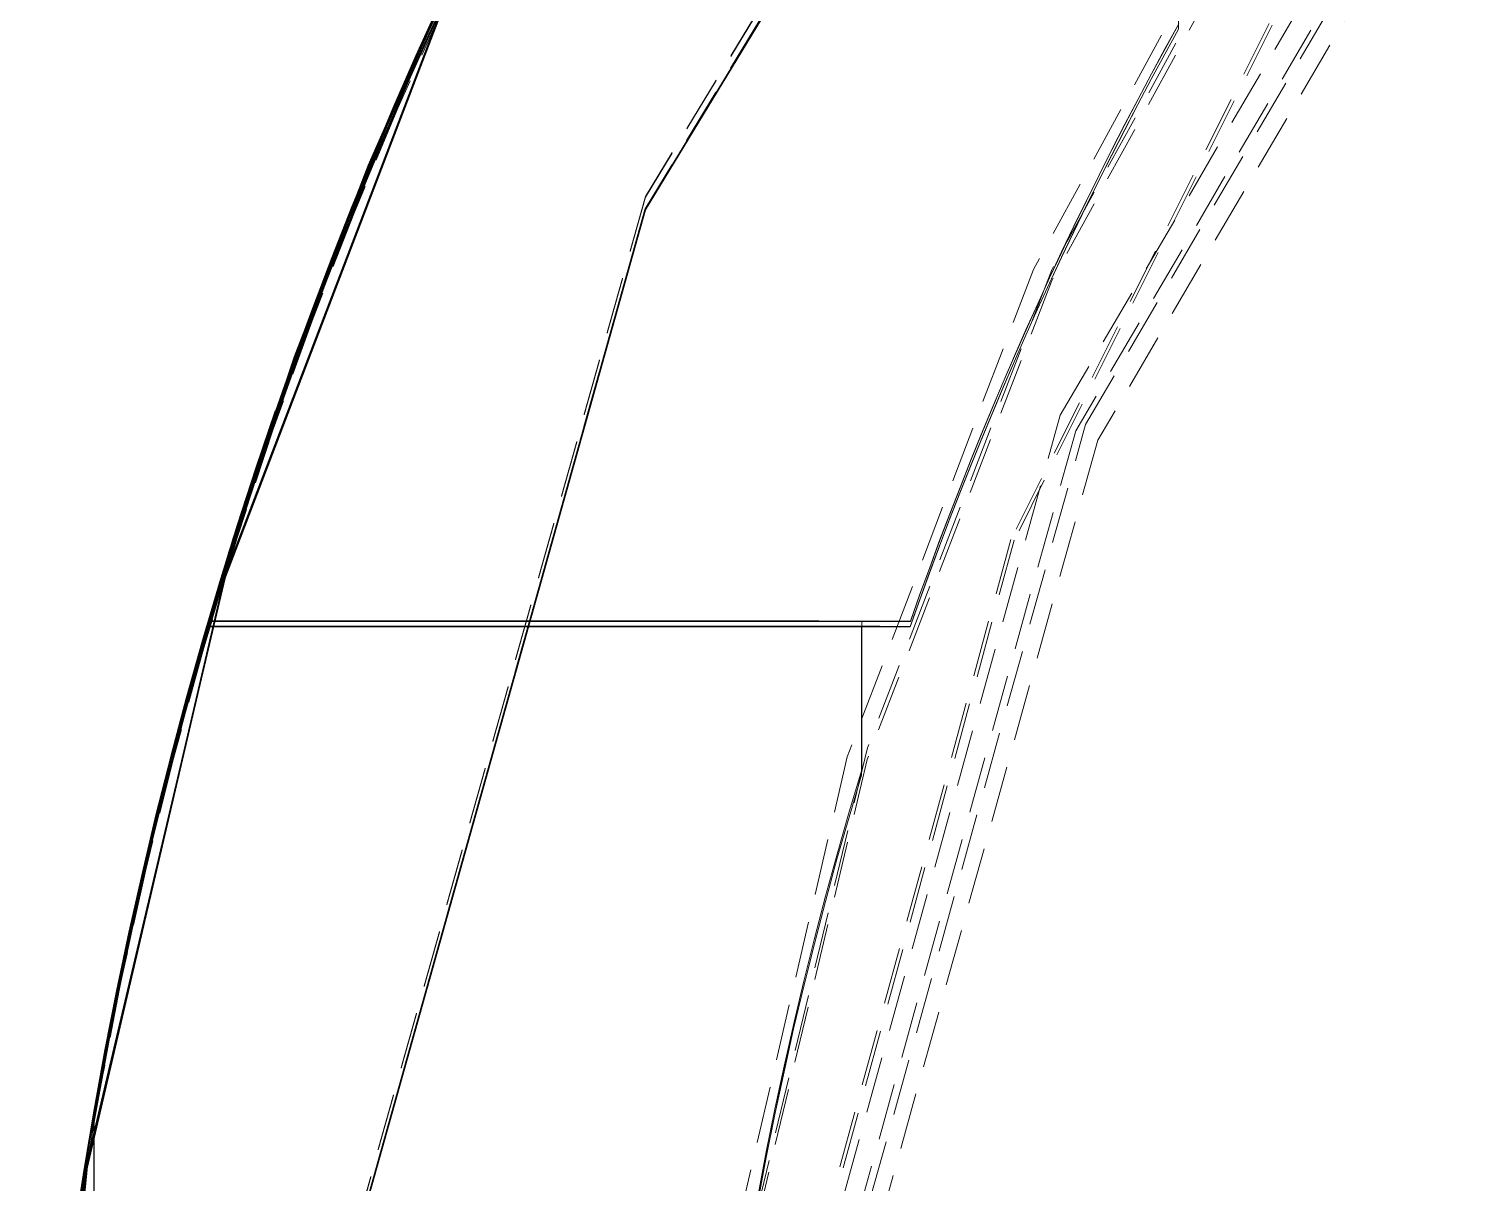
# Model space of a CAD drawing. Header units: millimetres. Extents: x 10 to 410, y 10 to 287.
# Drawn here: x 292.17 to 304.82, y 116.12 to 126.33 of the extents above; entities that cross this region are included whole.
import ezdxf

# ---------------------------------------------------------------- set-up
doc = ezdxf.new("R2010")
doc.units = ezdxf.units.MM
doc.linetypes.add('DASHED', pattern=[0.75, 0.5, -0.25])
doc.layers.add('HIDDEN', color=8, linetype='DASHED', lineweight=18)
doc.layers.add('VISIBLE', color=7, linetype='CONTINUOUS', lineweight=35)

msp = doc.modelspace()

# ---------------------------------------------------------------- linework, layer by layer
at = {"layer": 'HIDDEN'}
for points in [[(369.479, 109.912), (368.089, 120.023), (364.023, 129.384), (357.582, 137.301), (349.244, 143.187), (339.626, 146.605), (329.444, 147.302), (319.451, 145.225), (310.389, 140.529), (302.93, 133.563), (297.627, 124.843), (294.873, 115.015), (294.873, 104.808), (297.627, 94.981), (302.93, 86.26), (310.389, 79.294), (319.451, 74.598), (329.444, 72.522), (339.626, 73.218), (349.244, 76.636), (357.582, 82.522), (364.023, 90.439), (368.089, 99.8), (369.479, 109.912)], [(369.479, 109.907), (368.089, 120.018), (364.023, 129.38), (357.582, 137.297), (349.243, 143.183), (339.626, 146.6), (329.444, 147.297), (319.451, 145.22), (310.389, 140.525), (302.93, 133.558), (297.627, 124.838), (294.873, 115.01), (294.873, 104.804), (297.627, 94.976), (302.93, 86.255), (310.389, 79.289), (319.451, 74.593), (329.444, 72.517), (339.626, 73.213), (349.243, 76.631), (357.582, 82.517), (364.023, 90.434), (368.089, 99.796), (369.479, 109.907)], [(369.476, 109.804), (368.086, 119.915), (364.02, 129.276), (357.579, 137.194), (349.241, 143.079), (339.624, 146.497), (329.441, 147.194), (319.448, 145.117), (310.386, 140.422), (302.927, 133.455), (297.624, 124.735), (294.87, 114.907), (294.87, 104.701), (297.624, 94.873), (302.927, 86.152), (310.386, 79.186), (319.448, 74.49), (329.441, 72.414), (339.624, 73.11), (349.241, 76.528), (357.579, 82.414), (364.02, 90.331), (368.086, 99.692), (369.476, 109.804)], [(366.085, 109.907), (365.773, 114.509), (364.842, 119.027), (363.31, 123.378), (361.204, 127.483), (358.563, 131.265), (355.436, 134.656), (351.879, 137.594), (347.958, 140.024), (343.745, 141.903), (339.317, 143.196), (334.755, 143.879), (330.142, 143.94), (325.563, 143.377), (321.103, 142.201), (316.842, 140.433), (312.858, 138.107), (309.226, 135.263), (306.01, 131.956), (303.271, 128.244), (301.058, 124.197), (299.412, 119.887), (298.362, 115.395), (297.929, 110.802)], [(366.085, 109.907), (365.773, 114.509), (364.842, 119.027), (363.31, 123.378), (361.204, 127.483), (358.563, 131.265), (355.436, 134.656), (351.879, 137.594), (347.958, 140.024), (343.745, 141.903), (339.317, 143.196), (334.755, 143.879), (330.142, 143.94), (325.563, 143.377), (321.103, 142.201), (316.842, 140.433), (312.858, 138.107), (309.226, 135.264), (306.01, 131.956), (303.271, 128.244), (301.058, 124.197), (299.412, 119.887), (298.362, 115.395), (297.929, 110.802)], [(365.918, 111.048), (365.464, 115.558), (364.412, 119.967), (362.782, 124.196), (360.604, 128.171), (357.914, 131.82), (354.763, 135.078), (351.205, 137.887), (347.305, 140.197), (343.132, 141.966), (338.76, 143.163), (334.268, 143.767), (329.735, 143.767), (325.243, 143.163), (320.871, 141.966), (316.698, 140.197), (312.797, 137.887), (309.24, 135.078), (306.088, 131.82), (303.399, 128.171), (301.22, 124.196), (299.59, 119.967), (298.539, 115.558), (298.084, 111.048)], [(365.916, 110.944), (365.461, 115.454), (364.41, 119.864), (362.78, 124.093), (360.601, 128.068), (357.912, 131.717), (354.76, 134.975), (351.203, 137.784), (347.302, 140.093), (343.129, 141.863), (338.757, 143.06), (334.265, 143.664), (329.732, 143.664), (325.24, 143.06), (320.868, 141.863), (316.695, 140.093), (312.795, 137.784), (309.237, 134.975), (306.086, 131.717), (303.396, 128.068), (301.218, 124.093), (299.588, 119.864), (298.536, 115.454), (298.082, 110.944)], [(365.341, 109.907), (364.688, 116.476), (362.753, 122.787), (359.613, 128.593), (355.39, 133.667), (350.25, 137.809), (344.395, 140.858), (338.054, 142.693), (331.476, 143.243), (324.918, 142.486), (318.638, 140.452), (312.882, 137.22), (307.876, 132.918), (303.815, 127.714), (300.859, 121.811), (299.124, 115.442), (298.678, 108.856), (299.538, 102.311), (301.671, 96.064), (304.993, 90.36), (309.373, 85.422), (314.641, 81.443), (320.589, 78.581), (326.985, 76.946)], [(365.312, 109.906), (364.659, 116.469), (362.726, 122.775), (359.589, 128.576), (355.37, 133.645), (350.235, 137.784), (344.385, 140.829), (338.05, 142.663), (331.478, 143.213), (324.926, 142.457), (318.652, 140.425), (312.901, 137.197), (307.899, 132.899), (303.841, 127.7), (300.888, 121.803), (299.154, 115.44), (298.707, 108.86), (299.566, 102.321), (301.696, 96.079), (305.014, 90.38), (309.39, 85.445), (314.653, 81.47), (320.595, 78.609), (326.985, 76.976)], [(326.985, 76.94), (318.677, 79.339), (311.265, 83.793), (305.247, 90.003), (301.029, 97.551), (298.893, 105.931), (298.984, 114.577), (301.295, 122.91), (305.671, 130.368), (311.817, 136.451), (319.321, 140.748), (327.678, 142.971), (336.325, 142.971), (344.681, 140.748), (352.185, 136.451), (358.332, 130.368), (362.708, 122.91), (365.019, 114.577), (365.109, 105.931), (362.974, 97.551), (358.755, 90.003), (352.738, 83.793), (345.326, 79.339), (337.018, 76.94)], [(337.016, 77.001), (345.283, 79.393), (352.658, 83.831), (358.645, 90.015), (362.84, 97.53), (364.962, 105.872), (364.869, 114.478), (362.566, 122.771), (358.209, 130.194), (352.09, 136.247), (344.62, 140.524), (336.303, 142.736), (327.696, 142.736), (319.378, 140.524), (311.908, 136.247), (305.789, 130.194), (301.432, 122.771), (299.129, 114.478), (299.036, 105.872), (301.158, 97.53), (305.353, 90.015), (311.34, 83.831), (318.715, 79.393), (326.982, 77.001)], [(326.985, 77.175), (318.741, 79.565), (311.388, 83.992), (305.421, 90.161), (301.239, 97.657), (299.125, 105.975), (299.22, 114.557), (301.518, 122.827), (305.864, 130.228), (311.966, 136.264), (319.415, 140.528), (327.71, 142.734), (336.293, 142.734), (344.587, 140.528), (352.036, 136.264), (358.139, 130.228), (362.485, 122.827), (364.782, 114.557), (364.877, 105.975), (362.763, 97.657), (358.582, 90.161), (352.614, 83.992), (345.262, 79.565), (337.018, 77.175)], [(337.015, 77.196), (345.227, 79.58), (352.55, 83.995), (358.492, 90.143), (362.655, 97.612), (364.759, 105.9), (364.662, 114.45), (362.371, 122.688), (358.039, 130.061), (351.959, 136.073), (344.538, 140.32), (336.274, 142.517), (327.723, 142.517), (319.46, 140.32), (312.038, 136.073), (305.958, 130.061), (301.627, 122.688), (299.336, 114.45), (299.239, 105.9), (301.342, 97.612), (305.505, 90.143), (311.447, 83.995), (318.77, 79.58), (326.982, 77.196)], [(299.4, 132.807), (299.125, 132.409), (298.854, 132.009), (298.589, 131.605), (298.328, 131.198), (298.073, 130.788), (297.822, 130.375), (297.577, 129.959), (297.336, 129.54), (297.101, 129.118), (296.87, 128.693), (296.645, 128.266), (296.425, 127.835), (296.21, 127.403), (296.001, 126.967), (295.797, 126.529), (295.598, 126.089), (295.404, 125.646), (295.216, 125.201), (295.033, 124.754), (294.856, 124.304), (294.684, 123.853), (294.517, 123.399), (294.356, 122.944)], [(299.397, 132.699), (298.825, 131.861), (298.274, 131.008), (297.745, 130.142), (297.238, 129.263), (296.754, 128.371), (296.292, 127.467), (295.854, 126.551), (295.439, 125.625), (295.048, 124.689), (294.68, 123.743), (294.337, 122.787), (294.018, 121.824), (293.724, 120.853), (293.454, 119.874), (293.209, 118.889), (292.99, 117.898), (292.796, 116.902), (292.627, 115.901), (292.485, 114.896), (292.368, 113.888), (292.277, 112.877), (292.212, 111.864), (292.174, 110.85)], [(302.342, 126.323), (302.342, 126.517), (302.342, 126.71), (302.342, 126.904), (302.342, 127.098), (302.342, 127.292), (302.342, 127.485), (302.342, 127.679), (302.342, 127.873), (302.342, 128.067), (302.342, 128.26), (302.342, 128.454), (302.342, 128.648), (302.342, 128.842), (302.342, 129.035), (302.342, 129.229), (302.342, 129.423), (302.342, 129.617), (302.342, 129.81), (302.342, 130.004), (302.342, 130.198), (302.342, 130.392), (302.342, 130.585), (302.342, 130.779)], [(299.969, 121.042), (300.053, 121.28), (300.139, 121.517), (300.227, 121.753), (300.317, 121.989), (300.408, 122.224), (300.501, 122.458), (300.595, 122.692), (300.692, 122.924), (300.79, 123.156), (300.89, 123.388), (300.991, 123.618), (301.094, 123.848), (301.199, 124.077), (301.306, 124.306), (301.415, 124.533), (301.525, 124.76), (301.636, 124.986), (301.75, 125.211), (301.865, 125.435), (301.982, 125.658), (302.1, 125.881), (302.22, 126.102), (302.342, 126.323)], [(302.342, 126.323), (302.22, 126.102), (302.1, 125.88), (301.982, 125.658), (301.865, 125.434), (301.75, 125.21), (301.637, 124.985), (301.525, 124.759), (301.415, 124.532), (301.306, 124.304), (301.2, 124.076), (301.095, 123.847), (300.991, 123.617), (300.89, 123.386), (300.79, 123.154), (300.692, 122.922), (300.595, 122.689), (300.501, 122.456), (300.408, 122.221), (300.317, 121.986), (300.227, 121.75), (300.139, 121.514), (300.053, 121.277), (299.969, 121.039)], [(302.343, 126.37), (302.222, 126.149), (302.102, 125.927), (301.983, 125.705), (301.866, 125.481), (301.751, 125.257), (301.638, 125.032), (301.526, 124.806), (301.416, 124.579), (301.308, 124.351), (301.201, 124.123), (301.096, 123.894), (300.993, 123.664), (300.891, 123.433), (300.791, 123.201), (300.693, 122.969), (300.597, 122.736), (300.502, 122.502), (300.409, 122.268), (300.318, 122.033), (300.228, 121.797), (300.141, 121.561), (300.055, 121.324), (299.97, 121.086)], [(299.971, 121.089), (300.055, 121.327), (300.141, 121.564), (300.228, 121.8), (300.318, 122.036), (300.409, 122.271), (300.502, 122.505), (300.597, 122.738), (300.693, 122.971), (300.791, 123.203), (300.891, 123.435), (300.992, 123.665), (301.096, 123.895), (301.201, 124.124), (301.307, 124.353), (301.416, 124.58), (301.526, 124.807), (301.638, 125.033), (301.751, 125.258), (301.866, 125.482), (301.983, 125.705), (302.101, 125.928), (302.221, 126.149), (302.343, 126.37)], [(299.971, 121.089), (299.701, 121.089), (299.432, 121.089), (299.162, 121.09), (298.893, 121.09), (298.623, 121.09), (298.354, 121.09), (298.084, 121.09), (297.815, 121.09), (297.545, 121.09), (297.276, 121.09), (297.007, 121.09), (296.737, 121.09), (296.468, 121.09), (296.198, 121.09), (295.929, 121.09), (295.659, 121.09), (295.39, 121.09), (295.12, 121.09), (294.851, 121.09), (294.582, 121.09), (294.312, 121.09), (294.043, 121.09), (293.773, 121.09)], [(299.54, 121.088), (299.289, 121.088), (299.038, 121.088), (298.788, 121.088), (298.537, 121.089), (298.286, 121.089), (298.035, 121.089), (297.785, 121.089), (297.534, 121.089), (297.283, 121.089), (297.033, 121.089), (296.782, 121.089), (296.531, 121.089), (296.28, 121.089), (296.03, 121.089), (295.779, 121.089), (295.528, 121.089), (295.277, 121.089), (295.027, 121.089), (294.776, 121.089), (294.525, 121.089), (294.275, 121.089), (294.024, 121.089), (293.773, 121.089)], [(293.773, 121.087), (294.024, 121.087), (294.275, 121.087), (294.525, 121.087), (294.776, 121.087), (295.027, 121.087), (295.277, 121.087), (295.528, 121.087), (295.779, 121.087), (296.03, 121.087), (296.28, 121.087), (296.531, 121.087), (296.782, 121.087), (297.033, 121.087), (297.283, 121.087), (297.534, 121.087), (297.785, 121.087), (298.035, 121.087), (298.286, 121.087), (298.537, 121.087), (298.788, 121.087), (299.038, 121.087), (299.289, 121.087), (299.54, 121.088)], [(293.773, 121.086), (294.043, 121.086), (294.312, 121.086), (294.581, 121.086), (294.851, 121.086), (295.12, 121.086), (295.39, 121.086), (295.659, 121.086), (295.929, 121.086), (296.198, 121.086), (296.468, 121.086), (296.737, 121.086), (297.006, 121.086), (297.276, 121.086), (297.545, 121.086), (297.815, 121.086), (298.084, 121.086), (298.354, 121.086), (298.623, 121.086), (298.893, 121.086), (299.162, 121.086), (299.432, 121.086), (299.701, 121.086), (299.97, 121.086)], [(299.54, 119.772), (299.54, 119.829), (299.54, 119.886), (299.54, 119.944), (299.54, 120.001), (299.54, 120.058), (299.54, 120.115), (299.54, 120.172), (299.54, 120.23), (299.54, 120.287), (299.54, 120.344), (299.54, 120.401), (299.54, 120.458), (299.54, 120.516), (299.54, 120.573), (299.54, 120.63), (299.54, 120.687), (299.54, 120.745), (299.54, 120.802), (299.54, 120.859), (299.54, 120.916), (299.54, 120.973), (299.54, 121.031), (299.54, 121.088)], [(299.54, 119.772), (299.54, 119.829), (299.54, 119.886), (299.54, 119.944), (299.54, 120.001), (299.54, 120.058), (299.54, 120.115), (299.54, 120.172), (299.54, 120.23), (299.54, 120.287), (299.54, 120.344), (299.54, 120.401), (299.54, 120.458), (299.54, 120.516), (299.54, 120.573), (299.54, 120.63), (299.54, 120.687), (299.54, 120.745), (299.54, 120.802), (299.54, 120.859), (299.54, 120.916), (299.54, 120.973), (299.54, 121.031), (299.54, 121.088)], [(299.971, 121.089), (299.971, 121.089), (299.971, 121.089), (299.971, 121.089), (299.971, 121.089), (299.971, 121.089), (299.971, 121.089), (299.971, 121.088), (299.971, 121.088), (299.97, 121.088), (299.97, 121.088), (299.97, 121.088), (299.97, 121.088), (299.97, 121.088), (299.97, 121.087), (299.97, 121.087), (299.97, 121.087), (299.97, 121.087), (299.97, 121.087), (299.97, 121.087), (299.97, 121.087), (299.97, 121.087), (299.97, 121.086), (299.97, 121.086)], [(299.539, 121.041), (299.288, 121.041), (299.037, 121.041), (298.786, 121.042), (298.536, 121.042), (298.285, 121.042), (298.034, 121.042), (297.783, 121.042), (297.533, 121.042), (297.282, 121.042), (297.031, 121.042), (296.781, 121.042), (296.53, 121.042), (296.279, 121.042), (296.028, 121.042), (295.778, 121.042), (295.527, 121.042), (295.276, 121.042), (295.026, 121.042), (294.775, 121.042), (294.524, 121.042), (294.273, 121.042), (294.023, 121.042), (293.772, 121.042)], [(293.772, 121.04), (294.023, 121.04), (294.273, 121.04), (294.524, 121.04), (294.775, 121.04), (295.025, 121.04), (295.276, 121.04), (295.527, 121.04), (295.778, 121.04), (296.028, 121.04), (296.279, 121.04), (296.53, 121.04), (296.781, 121.04), (297.031, 121.04), (297.282, 121.04), (297.533, 121.04), (297.783, 121.04), (298.034, 121.04), (298.285, 121.04), (298.536, 121.04), (298.786, 121.04), (299.037, 121.04), (299.288, 121.041), (299.539, 121.041)], [(293.772, 121.039), (294.041, 121.039), (294.311, 121.039), (294.58, 121.039), (294.85, 121.039), (295.119, 121.039), (295.389, 121.039), (295.658, 121.039), (295.927, 121.039), (296.197, 121.039), (296.466, 121.039), (296.736, 121.039), (297.005, 121.039), (297.275, 121.039), (297.544, 121.039), (297.814, 121.039), (298.083, 121.039), (298.353, 121.039), (298.622, 121.039), (298.891, 121.039), (299.161, 121.039), (299.43, 121.039), (299.7, 121.039), (299.969, 121.039)], [(299.969, 121.042), (299.7, 121.043), (299.431, 121.043), (299.161, 121.043), (298.892, 121.043), (298.622, 121.043), (298.353, 121.043), (298.083, 121.043), (297.814, 121.043), (297.545, 121.043), (297.275, 121.043), (297.006, 121.043), (296.736, 121.043), (296.467, 121.043), (296.198, 121.043), (295.928, 121.043), (295.659, 121.043), (295.389, 121.043), (295.12, 121.043), (294.851, 121.043), (294.581, 121.043), (294.312, 121.043), (294.042, 121.043), (293.773, 121.043)], [(299.539, 119.725), (299.539, 119.782), (299.539, 119.839), (299.539, 119.897), (299.539, 119.954), (299.539, 120.011), (299.539, 120.068), (299.539, 120.126), (299.539, 120.183), (299.539, 120.24), (299.539, 120.297), (299.539, 120.354), (299.539, 120.412), (299.539, 120.469), (299.539, 120.526), (299.539, 120.583), (299.539, 120.64), (299.539, 120.698), (299.539, 120.755), (299.539, 120.812), (299.539, 120.869), (299.539, 120.926), (299.539, 120.984), (299.539, 121.041)], [(299.539, 119.725), (299.539, 119.782), (299.539, 119.839), (299.539, 119.897), (299.539, 119.954), (299.539, 120.011), (299.539, 120.068), (299.539, 120.126), (299.539, 120.183), (299.539, 120.24), (299.539, 120.297), (299.539, 120.354), (299.539, 120.412), (299.539, 120.469), (299.539, 120.526), (299.539, 120.583), (299.539, 120.64), (299.539, 120.698), (299.539, 120.755), (299.539, 120.812), (299.539, 120.869), (299.539, 120.926), (299.539, 120.984), (299.539, 121.041)], [(299.969, 121.042), (299.969, 121.042), (299.969, 121.042), (299.969, 121.042), (299.969, 121.042), (299.969, 121.042), (299.969, 121.042), (299.969, 121.042), (299.969, 121.041), (299.969, 121.041), (299.969, 121.041), (299.969, 121.041), (299.969, 121.041), (299.969, 121.041), (299.969, 121.041), (299.969, 121.04), (299.969, 121.04), (299.969, 121.04), (299.969, 121.04), (299.969, 121.04), (299.969, 121.04), (299.969, 121.04), (299.969, 121.039), (299.969, 121.039)], [(298.082, 110.967), (298.097, 111.354), (298.117, 111.74), (298.141, 112.127), (298.17, 112.513), (298.202, 112.899), (298.24, 113.284), (298.281, 113.669), (298.327, 114.053), (298.378, 114.437), (298.432, 114.82), (298.492, 115.203), (298.555, 115.585), (298.623, 115.966), (298.695, 116.346), (298.772, 116.726), (298.853, 117.104), (298.938, 117.482), (299.027, 117.859), (299.121, 118.234), (299.219, 118.609), (299.321, 118.982), (299.428, 119.354), (299.539, 119.725)], [(299.539, 119.725), (299.428, 119.354), (299.321, 118.982), (299.219, 118.609), (299.121, 118.234), (299.027, 117.859), (298.938, 117.482), (298.852, 117.105), (298.772, 116.726), (298.695, 116.347), (298.623, 115.967), (298.555, 115.586), (298.492, 115.204), (298.432, 114.821), (298.378, 114.438), (298.327, 114.054), (298.281, 113.67), (298.24, 113.285), (298.202, 112.9), (298.17, 112.514), (298.141, 112.128), (298.117, 111.742), (298.097, 111.356), (298.082, 110.969)], [(298.083, 111.014), (298.099, 111.401), (298.118, 111.787), (298.142, 112.174), (298.171, 112.56), (298.204, 112.946), (298.241, 113.331), (298.282, 113.716), (298.329, 114.1), (298.379, 114.484), (298.434, 114.867), (298.493, 115.25), (298.556, 115.632), (298.624, 116.013), (298.696, 116.393), (298.773, 116.773), (298.854, 117.151), (298.939, 117.529), (299.028, 117.905), (299.122, 118.281), (299.22, 118.655), (299.323, 119.029), (299.429, 119.401), (299.54, 119.772)], [(299.54, 119.772), (299.429, 119.401), (299.322, 119.029), (299.22, 118.656), (299.122, 118.281), (299.028, 117.906), (298.939, 117.529), (298.854, 117.152), (298.773, 116.773), (298.696, 116.394), (298.624, 116.014), (298.556, 115.632), (298.493, 115.251), (298.434, 114.868), (298.379, 114.485), (298.329, 114.101), (298.282, 113.717), (298.241, 113.332), (298.204, 112.947), (298.171, 112.561), (298.142, 112.175), (298.118, 111.789), (298.099, 111.402), (298.083, 111.016)], [(292.751, 109.996), (292.751, 110.286), (292.751, 110.575), (292.751, 110.865), (292.751, 111.155), (292.751, 111.444), (292.751, 111.734), (292.751, 112.024), (292.751, 112.314), (292.751, 112.603), (292.751, 112.893), (292.751, 113.183), (292.751, 113.472), (292.751, 113.762), (292.751, 114.052), (292.751, 114.342), (292.751, 114.631), (292.751, 114.921), (292.751, 115.211), (292.751, 115.5), (292.751, 115.79), (292.751, 116.08), (292.751, 116.37), (292.751, 116.659)], [(292.753, 110.043), (292.753, 110.333), (292.753, 110.622), (292.753, 110.912), (292.753, 111.202), (292.753, 111.491), (292.753, 111.781), (292.753, 112.071), (292.753, 112.361), (292.753, 112.65), (292.753, 112.94), (292.753, 113.23), (292.753, 113.519), (292.753, 113.809), (292.753, 114.099), (292.753, 114.388), (292.753, 114.678), (292.753, 114.968), (292.753, 115.258), (292.753, 115.547), (292.753, 115.837), (292.753, 116.127), (292.753, 116.416), (292.753, 116.706)]]:
    msp.add_lwpolyline(points, dxfattribs=at)
at = {"layer": 'VISIBLE'}
for points in [[(371.837, 109.803), (371.472, 115.183), (370.384, 120.464), (368.593, 125.549), (366.131, 130.346), (363.045, 134.767), (359.389, 138.731), (355.232, 142.165), (350.649, 145.006), (345.725, 147.202), (340.549, 148.713), (335.217, 149.511), (329.825, 149.582), (324.474, 148.924), (319.26, 147.55), (314.28, 145.484), (309.624, 142.764), (305.378, 139.441), (301.619, 135.575), (298.418, 131.236), (295.831, 126.506), (293.907, 121.469), (292.68, 116.218), (292.174, 110.85)], [(371.837, 109.803), (371.472, 115.183), (370.384, 120.464), (368.593, 125.549), (366.131, 130.346), (363.045, 134.767), (359.389, 138.731), (355.232, 142.165), (350.649, 145.006), (345.725, 147.202), (340.549, 148.713), (335.217, 149.511), (329.825, 149.582), (324.474, 148.924), (319.26, 147.55), (314.28, 145.484), (309.624, 142.764), (305.378, 139.441), (301.619, 135.575), (298.418, 131.236), (295.831, 126.506), (293.907, 121.469), (292.68, 116.218), (292.174, 110.85)], [(371.837, 109.795), (371.472, 115.175), (370.384, 120.456), (368.593, 125.541), (366.131, 130.339), (363.044, 134.76), (359.389, 138.723), (355.232, 142.157), (350.649, 144.998), (345.725, 147.194), (340.549, 148.705), (335.217, 149.503), (329.825, 149.574), (324.473, 148.916), (319.26, 147.542), (314.279, 145.476), (309.623, 142.756), (305.378, 139.433), (301.619, 135.567), (298.417, 131.229), (295.831, 126.498), (293.907, 121.461), (292.68, 116.21), (292.174, 110.842)], [(371.837, 109.795), (371.472, 115.175), (370.384, 120.456), (368.593, 125.541), (366.131, 130.339), (363.044, 134.76), (359.389, 138.723), (355.232, 142.157), (350.649, 144.998), (345.725, 147.194), (340.549, 148.705), (335.217, 149.503), (329.825, 149.574), (324.473, 148.916), (319.26, 147.542), (314.279, 145.476), (309.623, 142.756), (305.378, 139.433), (301.619, 135.567), (298.417, 131.229), (295.831, 126.498), (293.907, 121.461), (292.68, 116.21), (292.174, 110.842)], [(371.818, 111.02), (371.299, 116.327), (370.076, 121.516), (368.171, 126.496), (365.618, 131.177), (362.463, 135.475), (358.762, 139.313), (354.582, 142.623), (349.997, 145.344), (345.09, 147.429), (339.949, 148.841), (334.665, 149.553), (329.333, 149.553), (324.049, 148.841), (318.907, 147.429), (314, 145.344), (309.415, 142.623), (305.235, 139.313), (301.534, 135.475), (298.379, 131.177), (295.826, 126.496), (293.921, 121.516), (292.698, 116.327), (292.179, 111.02)], [(369.476, 109.794), (368.086, 119.906), (364.02, 129.267), (357.579, 137.184), (349.24, 143.07), (339.623, 146.488), (329.441, 147.184), (319.448, 145.108), (310.386, 140.412), (302.927, 133.446), (297.624, 124.725), (294.87, 114.898), (294.87, 104.691), (297.624, 94.863), (302.927, 86.143), (310.386, 79.176), (319.448, 74.481), (329.441, 72.404), (339.623, 73.101), (349.24, 76.519), (357.579, 82.405), (364.02, 90.322), (368.086, 99.683), (369.476, 109.794)], [(313.113, 144.987), (311.532, 144.088), (309.992, 143.117), (308.499, 142.078), (307.055, 140.971), (305.663, 139.8), (304.325, 138.566), (303.046, 137.272), (301.827, 135.922), (300.671, 134.517), (299.58, 133.061), (298.557, 131.556), (297.603, 130.006), (296.721, 128.415), (295.913, 126.785), (295.18, 125.119), (294.524, 123.422), (293.947, 121.697), (293.448, 119.947), (293.03, 118.176), (292.693, 116.388), (292.439, 114.587), (292.266, 112.775), (292.177, 110.958)], [(313.113, 144.987), (311.532, 144.088), (309.992, 143.117), (308.499, 142.078), (307.055, 140.971), (305.663, 139.8), (304.325, 138.566), (303.046, 137.272), (301.827, 135.922), (300.671, 134.517), (299.58, 133.061), (298.557, 131.556), (297.603, 130.006), (296.721, 128.415), (295.913, 126.785), (295.18, 125.119), (294.524, 123.422), (293.947, 121.697), (293.448, 119.947), (293.03, 118.176), (292.693, 116.388), (292.439, 114.587), (292.266, 112.775), (292.177, 110.958)], [(313.113, 144.984), (311.532, 144.085), (309.992, 143.114), (308.499, 142.075), (307.055, 140.968), (305.663, 139.797), (304.325, 138.563), (303.046, 137.269), (301.827, 135.919), (300.671, 134.514), (299.58, 133.057), (298.556, 131.553), (297.603, 130.003), (296.721, 128.412), (295.913, 126.781), (295.18, 125.116), (294.524, 123.419), (293.947, 121.694), (293.448, 119.944), (293.03, 118.173), (292.693, 116.385), (292.439, 114.583), (292.266, 112.772), (292.177, 110.955)], [(313.113, 144.984), (311.532, 144.085), (309.992, 143.114), (308.499, 142.075), (307.055, 140.968), (305.663, 139.797), (304.325, 138.563), (303.046, 137.269), (301.827, 135.919), (300.671, 134.514), (299.58, 133.057), (298.556, 131.553), (297.603, 130.003), (296.721, 128.412), (295.913, 126.781), (295.18, 125.116), (294.524, 123.419), (293.947, 121.694), (293.448, 119.944), (293.03, 118.173), (292.693, 116.385), (292.439, 114.583), (292.266, 112.772), (292.177, 110.955)], [(313.113, 144.983), (311.538, 144.088), (310.005, 143.122), (308.517, 142.087), (307.078, 140.986), (305.69, 139.82), (304.357, 138.593), (303.081, 137.306), (301.865, 135.962), (300.712, 134.565), (299.623, 133.117), (298.601, 131.62), (297.648, 130.079), (296.766, 128.496), (295.957, 126.874), (295.223, 125.217), (294.565, 123.529), (293.984, 121.813), (293.482, 120.071), (293.059, 118.309), (292.718, 116.53), (292.457, 114.736), (292.278, 112.933), (292.182, 111.123)], [(298.117, 130.828), (297.875, 130.431), (297.637, 130.031), (297.404, 129.629), (297.176, 129.224), (296.953, 128.816), (296.734, 128.405), (296.52, 127.993), (296.311, 127.577), (296.107, 127.159), (295.907, 126.739), (295.713, 126.317), (295.524, 125.892), (295.339, 125.465), (295.16, 125.036), (294.985, 124.605), (294.816, 124.172), (294.652, 123.737), (294.492, 123.3), (294.338, 122.862), (294.189, 122.421), (294.045, 121.979), (293.907, 121.535), (293.773, 121.09)], [(293.773, 121.086), (293.907, 121.531), (294.045, 121.975), (294.189, 122.417), (294.338, 122.858), (294.492, 123.297), (294.652, 123.734), (294.816, 124.169), (294.985, 124.602), (295.16, 125.033), (295.339, 125.462), (295.524, 125.888), (295.713, 126.313), (295.907, 126.736), (296.107, 127.156), (296.311, 127.573), (296.52, 127.989), (296.734, 128.402), (296.952, 128.812), (297.176, 129.22), (297.404, 129.625), (297.637, 130.027), (297.875, 130.427), (298.117, 130.824)], [(298.116, 130.781), (297.873, 130.384), (297.636, 129.984), (297.403, 129.582), (297.175, 129.177), (296.951, 128.769), (296.733, 128.359), (296.519, 127.946), (296.31, 127.53), (296.105, 127.113), (295.906, 126.692), (295.712, 126.27), (295.522, 125.845), (295.338, 125.418), (295.158, 124.989), (294.984, 124.558), (294.815, 124.125), (294.65, 123.69), (294.491, 123.253), (294.337, 122.815), (294.188, 122.374), (294.044, 121.932), (293.905, 121.488), (293.772, 121.043)], [(293.772, 121.039), (293.905, 121.485), (294.044, 121.928), (294.188, 122.371), (294.337, 122.811), (294.491, 123.25), (294.65, 123.687), (294.815, 124.122), (294.984, 124.555), (295.158, 124.986), (295.338, 125.415), (295.522, 125.842), (295.712, 126.266), (295.906, 126.689), (296.105, 127.109), (296.31, 127.527), (296.519, 127.942), (296.733, 128.355), (296.951, 128.765), (297.175, 129.173), (297.403, 129.578), (297.636, 129.981), (297.873, 130.38), (298.116, 130.777)], [(294.356, 122.944), (294.186, 122.44), (294.022, 121.934), (293.864, 121.426), (293.714, 120.916), (293.57, 120.404), (293.433, 119.89), (293.303, 119.375), (293.18, 118.857), (293.063, 118.339), (292.954, 117.818), (292.852, 117.296), (292.757, 116.773), (292.668, 116.249), (292.587, 115.723), (292.513, 115.197), (292.446, 114.669), (292.386, 114.141), (292.333, 113.612), (292.287, 113.082), (292.249, 112.551), (292.218, 112.021), (292.194, 111.489), (292.177, 110.958)], [(293.773, 121.089), (293.719, 120.901), (293.665, 120.712), (293.612, 120.524), (293.56, 120.335), (293.509, 120.146), (293.459, 119.957), (293.41, 119.767), (293.362, 119.578), (293.315, 119.388), (293.269, 119.197), (293.223, 119.007), (293.179, 118.816), (293.135, 118.626), (293.093, 118.434), (293.051, 118.243), (293.011, 118.052), (292.971, 117.86), (292.932, 117.668), (292.894, 117.476), (292.857, 117.284), (292.822, 117.091), (292.787, 116.899), (292.753, 116.706)], [(292.753, 116.706), (292.787, 116.899), (292.822, 117.091), (292.857, 117.284), (292.894, 117.476), (292.932, 117.668), (292.971, 117.86), (293.011, 118.051), (293.051, 118.243), (293.093, 118.434), (293.135, 118.625), (293.179, 118.816), (293.223, 119.006), (293.269, 119.197), (293.315, 119.387), (293.362, 119.577), (293.41, 119.766), (293.459, 119.956), (293.509, 120.145), (293.56, 120.334), (293.612, 120.523), (293.665, 120.711), (293.718, 120.899), (293.773, 121.087)], [(293.773, 121.09), (293.773, 121.09), (293.773, 121.09), (293.773, 121.089), (293.773, 121.089), (293.773, 121.089), (293.773, 121.089), (293.773, 121.089), (293.773, 121.089), (293.773, 121.089), (293.773, 121.089), (293.773, 121.089), (293.773, 121.089), (293.773, 121.089), (293.773, 121.089), (293.773, 121.089), (293.773, 121.089), (293.773, 121.089), (293.773, 121.089), (293.773, 121.089), (293.773, 121.089), (293.773, 121.089), (293.773, 121.089), (293.773, 121.089)], [(293.773, 121.087), (293.773, 121.087), (293.773, 121.087), (293.773, 121.087), (293.773, 121.087), (293.773, 121.087), (293.773, 121.087), (293.773, 121.087), (293.773, 121.087), (293.773, 121.087), (293.773, 121.087), (293.773, 121.087), (293.773, 121.086), (293.773, 121.086), (293.773, 121.086), (293.773, 121.086), (293.773, 121.086), (293.773, 121.086), (293.773, 121.086), (293.773, 121.086), (293.773, 121.086), (293.773, 121.086), (293.773, 121.086), (293.773, 121.086)], [(293.772, 121.042), (293.717, 120.854), (293.664, 120.665), (293.611, 120.477), (293.559, 120.288), (293.508, 120.099), (293.458, 119.91), (293.409, 119.72), (293.361, 119.531), (293.314, 119.341), (293.267, 119.151), (293.222, 118.96), (293.178, 118.77), (293.134, 118.579), (293.092, 118.388), (293.05, 118.196), (293.009, 118.005), (292.97, 117.813), (292.931, 117.621), (292.893, 117.429), (292.856, 117.237), (292.82, 117.045), (292.785, 116.852), (292.751, 116.659)], [(292.751, 116.659), (292.785, 116.852), (292.82, 117.044), (292.856, 117.237), (292.893, 117.429), (292.931, 117.621), (292.97, 117.813), (293.009, 118.004), (293.05, 118.196), (293.092, 118.387), (293.134, 118.578), (293.178, 118.769), (293.222, 118.959), (293.267, 119.15), (293.314, 119.34), (293.361, 119.53), (293.409, 119.719), (293.458, 119.909), (293.508, 120.098), (293.559, 120.287), (293.611, 120.476), (293.664, 120.664), (293.717, 120.852), (293.772, 121.04)], [(293.772, 121.043), (293.772, 121.043), (293.772, 121.043), (293.772, 121.043), (293.772, 121.043), (293.772, 121.043), (293.772, 121.042), (293.772, 121.042), (293.772, 121.042), (293.772, 121.042), (293.772, 121.042), (293.772, 121.042), (293.772, 121.042), (293.772, 121.042), (293.772, 121.042), (293.772, 121.042), (293.772, 121.042), (293.772, 121.042), (293.772, 121.042), (293.772, 121.042), (293.772, 121.042), (293.772, 121.042), (293.772, 121.042), (293.772, 121.042)], [(293.773, 121.043), (293.773, 121.043), (293.773, 121.043), (293.773, 121.043), (293.773, 121.043), (293.773, 121.043), (293.773, 121.043), (293.773, 121.043), (293.773, 121.043), (293.773, 121.043), (293.772, 121.043), (293.772, 121.043), (293.772, 121.043), (293.772, 121.043), (293.772, 121.043), (293.772, 121.043), (293.772, 121.043), (293.772, 121.043), (293.772, 121.043), (293.772, 121.043), (293.772, 121.043), (293.772, 121.043), (293.772, 121.043), (293.772, 121.043)], [(293.772, 121.04), (293.772, 121.04), (293.772, 121.04), (293.772, 121.04), (293.772, 121.04), (293.772, 121.04), (293.772, 121.04), (293.772, 121.04), (293.772, 121.04), (293.772, 121.04), (293.772, 121.04), (293.772, 121.04), (293.772, 121.04), (293.772, 121.04), (293.772, 121.039), (293.772, 121.039), (293.772, 121.039), (293.772, 121.039), (293.772, 121.039), (293.772, 121.039), (293.772, 121.039), (293.772, 121.039), (293.772, 121.039), (293.772, 121.039)]]:
    msp.add_lwpolyline(points, dxfattribs=at)

doc.saveas('drawing.dxf')
